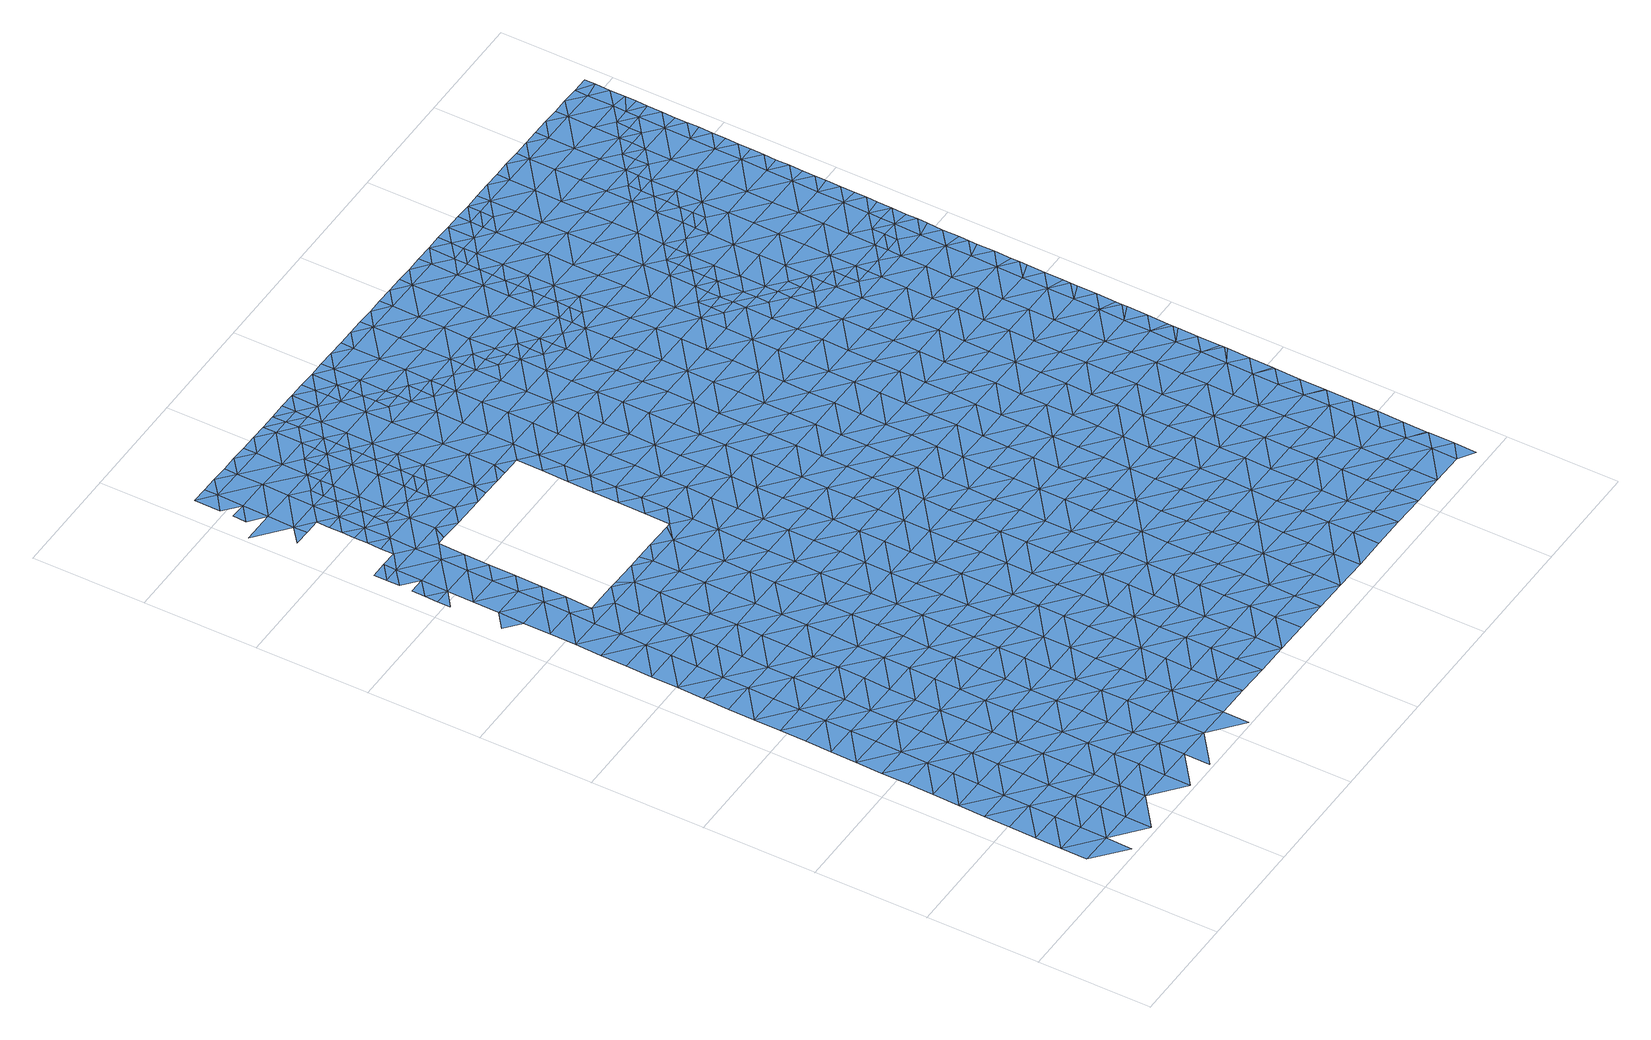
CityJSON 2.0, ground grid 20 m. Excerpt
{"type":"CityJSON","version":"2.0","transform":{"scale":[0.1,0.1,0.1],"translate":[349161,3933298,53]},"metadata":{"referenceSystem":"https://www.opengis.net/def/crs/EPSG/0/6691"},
"CityObjects":{
"waterbody1":{"type":"WaterBody","attributes":{"name":"7","class":"1140","function":"1","WaterBodyRiverFloodingRiskAttribute.description":"4","WaterBodyRiverFloodingRiskAttribute.rankOrg":"3","WaterBodyRiverFloodingRiskAttribute.adminType":"2","WaterBodyRiverFloodingRiskAttribute.scale":"L2"},"geometry":[{"type":"MultiSurface","lod":"1","boundaries":[[[0,1,2]],[[3,1,0]],[[1,4,2]],[[4,5,2]],[[6,2,5]],[[6,7,8]],[[5,7,6]],[[8,7,9]],[[10,9,11]],[[11,9,7]],[[1,12,13]],[[4,1,14]],[[10,15,16]],[[1,13,14]],[[5,4,17]],[[10,11,18]],[[16,19,20]],[[7,5,17]],[[15,19,16]],[[4,14,17]],[[7,21,11]],[[10,18,15]],[[12,22,13]],[[23,20,19]],[[13,24,14]],[[23,25,26]],[[7,17,21]],[[21,27,11]],[[14,24,17]],[[25,23,19]],[[18,11,28]],[[18,29,15]],[[30,21,17]],[[28,11,27]],[[13,22,24]],[[15,29,19]],[[26,25,31]],[[32,26,33]],[[33,26,31]],[[18,28,29]],[[19,34,25]],[[17,24,30]],[[35,36,37]],[[35,32,36]],[[36,32,33]],[[21,30,38]],[[27,21,39]],[[37,40,41]],[[19,29,34]],[[34,42,25]],[[25,43,31]],[[44,45,22]],[[39,21,38]],[[28,27,39]],[[22,46,44]],[[24,22,45]],[[24,47,30]],[[37,36,40]],[[40,48,41]],[[41,49,50]],[[45,47,24]],[[29,28,51]],[[33,31,43]],[[51,28,39]],[[29,52,34]],[[25,42,43]],[[30,53,38]],[[51,52,29]],[[36,33,54]],[[46,55,44]],[[56,42,34]],[[57,50,49]],[[54,33,43]],[[36,58,40]],[[41,48,49]],[[57,59,60]],[[39,38,53]],[[61,56,34]],[[30,47,53]],[[44,62,45]],[[34,52,61]],[[36,54,58]],[[58,63,40]],[[40,64,48]],[[55,62,44]],[[62,47,45]],[[57,49,59]],[[51,39,65]],[[43,42,56]],[[66,54,43]],[[65,39,53]],[[51,67,52]],[[48,64,49]],[[60,59,68]],[[69,60,70]],[[71,67,51]],[[47,72,53]],[[73,59,49]],[[66,43,56]],[[70,60,68]],[[51,65,71]],[[40,63,64]],[[52,74,61]],[[66,75,54]],[[76,77,78]],[[64,73,49]],[[76,69,77]],[[74,56,61]],[[72,47,62]],[[77,69,70]],[[58,54,79]],[[58,80,63]],[[78,81,82]],[[73,83,59]],[[59,84,68]],[[65,53,85]],[[85,53,72]],[[79,54,75]],[[55,86,87]],[[52,67,74]],[[88,66,56]],[[83,84,59]],[[63,80,64]],[[62,55,87]],[[78,77,81]],[[89,65,85]],[[71,90,67]],[[91,56,74]],[[92,75,66]],[[84,93,68]],[[71,65,90]],[[58,79,80]],[[94,95,96]],[[72,62,97]],[[70,68,93]],[[90,65,89]],[[97,62,87]],[[82,81,98]],[[99,82,100]],[[88,56,91]],[[67,101,74]],[[73,64,102]],[[72,103,85]],[[77,70,93]],[[104,83,73]],[[77,105,81]],[[64,80,102]],[[82,98,100]],[[106,103,72]],[[95,99,107]],[[72,97,106]],[[108,109,110]],[[66,88,92]],[[85,111,89]],[[79,112,80]],[[67,90,101]],[[113,108,110]],[[96,95,107]],[[79,75,112]],[[73,102,114]],[[99,100,107]],[[83,115,84]],[[77,93,105]],[[105,116,81]],[[110,117,113]],[[87,118,97]],[[81,119,98]],[[91,74,120]],[[112,75,92]],[[121,88,91]],[[122,113,117]],[[98,123,100]],[[80,124,102]],[[74,101,120]],[[73,114,104]],[[125,96,126]],[[111,85,103]],[[126,96,107]],[[90,89,111]],[[117,127,128]],[[121,92,88]],[[90,129,101]],[[87,130,118]],[[131,91,120]],[[123,132,100]],[[93,84,115]],[[133,128,127]],[[83,104,115]],[[80,112,124]],[[81,116,119]],[[102,134,114]],[[107,100,132]],[[123,98,119]],[[135,133,136]],[[121,91,131]],[[137,112,92]],[[125,126,138]],[[136,133,127]],[[110,125,139]],[[140,134,102]],[[97,118,141]],[[106,97,142]],[[105,93,143]],[[90,111,129]],[[140,102,124]],[[101,144,120]],[[114,134,104]],[[121,137,92]],[[143,93,115]],[[139,145,110]],[[103,106,142]],[[126,107,146]],[[125,138,139]],[[105,147,116]],[[107,132,146]],[[117,145,127]],[[97,141,142]],[[103,148,111]],[[117,110,145]],[[149,115,104]],[[127,150,136]],[[112,151,124]],[[101,129,152]],[[126,153,138]],[[120,154,131]],[[155,105,143]],[[134,149,104]],[[118,156,141]],[[116,157,119]],[[126,146,153]],[[123,119,158]],[[101,152,144]],[[145,159,127]],[[103,142,148]],[[151,112,137]],[[153,160,138]],[[147,157,116]],[[105,155,147]],[[124,161,140]],[[129,111,162]],[[139,138,160]],[[154,120,144]],[[141,163,142]],[[121,131,154]],[[162,111,148]],[[150,127,159]],[[164,145,139]],[[121,165,137]],[[143,115,166]],[[162,167,129]],[[168,124,151]],[[129,169,152]],[[160,164,139]],[[140,161,134]],[[115,149,166]],[[158,119,157]],[[170,171,172]],[[173,148,142]],[[174,175,176]],[[177,178,172]],[[141,156,163]],[[179,159,145]],[[174,150,159]],[[176,150,174]],[[124,168,161]],[[152,180,144]],[[121,154,165]],[[181,143,166]],[[155,182,147]],[[183,158,157]],[[161,184,134]],[[185,173,142]],[[179,145,164]],[[155,143,182]],[[171,186,172]],[[187,168,151]],[[129,167,169]],[[144,180,154]],[[149,134,184]],[[142,163,185]],[[182,143,181]],[[188,175,174]],[[189,157,147]],[[190,175,188]],[[137,165,191]],[[192,193,177]],[[194,193,192]],[[151,137,187]],[[195,190,188]],[[149,196,166]],[[179,197,159]],[[182,189,147]],[[156,198,163]],[[187,137,191]],[[188,199,195]],[[200,161,168]],[[152,169,180]],[[192,201,202]],[[159,203,174]],[[162,148,204]],[[183,157,205]],[[206,199,186]],[[202,201,207]],[[208,188,174]],[[172,209,177]],[[206,195,199]],[[210,149,184]],[[204,148,173]],[[167,162,204]],[[211,169,167]],[[189,212,157]],[[165,154,213]],[[172,186,214]],[[203,208,174]],[[215,184,161]],[[198,216,163]],[[213,154,180]],[[163,217,185]],[[196,149,210]],[[200,168,187]],[[218,199,188]],[[177,219,192]],[[157,212,205]],[[179,220,197]],[[221,207,201]],[[222,218,188]],[[186,199,214]],[[222,188,208]],[[181,166,223]],[[159,197,203]],[[191,165,224]],[[211,167,204]],[[172,214,209]],[[225,197,220]],[[226,180,169]],[[185,227,173]],[[223,166,196]],[[182,181,223]],[[211,228,169]],[[215,161,200]],[[218,229,199]],[[230,210,184]],[[165,213,224]],[[224,231,191]],[[201,232,221]],[[182,233,189]],[[229,234,199]],[[228,226,169]],[[205,212,235]],[[201,192,219]],[[163,216,217]],[[173,227,204]],[[187,191,231]],[[214,199,234]],[[177,209,219]],[[236,230,184]],[[237,208,203]],[[187,238,200]],[[219,239,201]],[[210,230,196]],[[184,215,236]],[[240,241,214]],[[214,241,209]],[[182,223,233]],[[189,242,212]],[[214,234,240]],[[201,239,232]],[[185,217,227]],[[243,197,225]],[[213,244,224]],[[245,237,203]],[[246,215,200]],[[213,180,244]],[[235,212,247]],[[196,248,223]],[[187,231,238]],[[216,198,249]],[[250,217,216]],[[203,197,243]],[[189,233,251]],[[244,180,226]],[[241,252,209]],[[253,204,227]],[[211,254,228]],[[209,252,219]],[[243,255,203]],[[224,256,231]],[[211,204,254]],[[257,200,238]],[[242,189,251]],[[258,236,215]],[[259,232,239]],[[248,196,230]],[[260,227,217]],[[203,255,245]],[[248,261,223]],[[247,212,242]],[[204,253,254]],[[246,200,257]],[[228,262,226]],[[216,249,250]],[[219,263,239]],[[264,252,241]],[[233,223,261]],[[236,258,230]],[[224,244,256]],[[243,225,265]],[[239,266,259]],[[233,267,251]],[[260,217,250]],[[258,215,246]],[[226,268,244]],[[269,248,230]],[[270,245,255]],[[271,247,242]],[[238,272,257]],[[273,267,233]],[[228,254,262]],[[219,252,263]],[[263,274,239]],[[231,256,275]],[[238,231,272]],[[251,267,242]],[[253,227,276]],[[233,261,273]],[[264,277,252]],[[239,274,266]],[[276,227,260]],[[272,231,275]],[[253,278,254]],[[268,226,262]],[[249,279,250]],[[244,280,256]],[[255,281,270]],[[257,282,246]],[[269,230,258]],[[283,261,248]],[[255,243,284]],[[285,286,252]],[[252,286,263]],[[287,288,242]],[[243,265,284]],[[271,242,288]],[[289,260,250]],[[290,284,265]],[[252,277,285]],[[278,253,276]],[[291,283,248]],[[278,292,254]],[[282,257,272]],[[254,293,262]],[[294,258,246]],[[244,268,280]],[[295,266,274]],[[280,296,256]],[[291,248,269]],[[256,297,275]],[[279,249,298]],[[287,242,267]],[[279,289,250]],[[255,299,281]],[[292,293,254]],[[286,300,263]],[[255,284,299]],[[273,261,283]],[[301,284,290]],[[302,295,274]],[[273,303,267]],[[246,282,304]],[[276,260,289]],[[305,280,268]],[[300,306,263]],[[272,275,297]],[[294,246,304]],[[307,288,308]],[[309,291,269]],[[256,296,297]],[[288,287,308]],[[272,310,282]],[[311,281,312]],[[268,262,305]],[[274,263,306]],[[281,299,312]],[[313,279,298]],[[314,311,312]],[[269,258,309]],[[300,286,315]],[[273,283,303]],[[307,316,317]],[[305,262,293]],[[267,318,287]],[[274,306,302]],[[316,307,308]],[[284,319,299]],[[276,289,320]],[[321,283,291]],[[278,276,322]],[[323,324,325]],[[323,314,324]],[[258,294,309]],[[272,297,310]],[[310,326,282]],[[327,267,303]],[[282,328,304]],[[329,330,317]],[[314,312,324]],[[331,308,287]],[[322,276,320]],[[332,300,315]],[[284,301,333]],[[296,280,334]],[[299,319,312]],[[313,335,279]],[[336,337,338]],[[339,303,283]],[[292,278,340]],[[318,267,327]],[[317,316,329]],[[280,305,334]],[[331,316,308]],[[338,325,336]],[[341,302,306]],[[334,342,296]],[[296,343,297]],[[301,344,333]],[[332,345,300]],[[289,279,335]],[[319,284,333]],[[325,324,336]],[[346,320,289]],[[291,309,321]],[[321,339,283]],[[340,278,322]],[[300,345,306]],[[340,347,292]],[[348,349,337]],[[336,348,337]],[[293,347,305]],[[350,330,351]],[[352,341,306]],[[353,333,344]],[[293,292,347]],[[282,326,328]],[[349,348,332]],[[331,287,318]],[[330,329,351]],[[354,329,316]],[[294,304,355]],[[324,312,356]],[[303,357,327]],[[352,306,345]],[[356,312,319]],[[348,358,332]],[[305,359,334]],[[309,294,355]],[[289,335,346]],[[360,321,309]],[[296,342,343]],[[332,358,345]],[[310,361,326]],[[362,350,363]],[[347,359,305]],[[304,328,355]],[[350,351,363]],[[364,341,352]],[[310,297,361]],[[365,303,339]],[[366,335,313]],[[367,318,327]],[[368,319,333]],[[354,316,331]],[[322,320,369]],[[370,340,322]],[[336,324,371]],[[369,320,346]],[[354,372,329]],[[362,373,353]],[[361,297,343]],[[371,324,356]],[[368,333,353]],[[334,374,342]],[[373,362,363]],[[357,303,365]],[[326,375,328]],[[336,376,348]],[[357,367,327]],[[377,345,358]],[[360,309,355]],[[351,329,372]],[[319,378,356]],[[340,379,347]],[[351,380,363]],[[348,376,358]],[[374,334,359]],[[368,378,319]],[[342,381,343]],[[382,383,321]],[[322,369,370]],[[368,353,373]],[[336,371,384]],[[331,318,367]],[[385,377,358]],[[374,381,342]],[[382,321,360]],[[339,383,365]],[[326,361,375]],[[346,335,386]],[[339,321,383]],[[376,336,384]],[[363,380,373]],[[386,335,366]],[[387,361,343]],[[379,340,370]],[[351,372,388]],[[389,359,347]],[[386,390,346]],[[346,391,369]],[[356,392,371]],[[354,331,393]],[[380,351,388]],[[365,394,357]],[[328,375,395]],[[355,328,396]],[[393,331,367]],[[390,391,346]],[[397,372,354]],[[398,389,347]],[[358,399,385]],[[393,400,354]],[[401,356,378]],[[369,391,370]],[[398,347,379]],[[396,328,395]],[[399,358,376]],[[359,389,374]],[[373,402,368]],[[396,403,355]],[[387,343,381]],[[361,404,375]],[[360,403,382]],[[400,397,354]],[[394,365,383]],[[405,402,373]],[[360,355,403]],[[392,356,401]],[[384,371,392]],[[394,406,357]],[[405,373,380]],[[407,378,368]],[[370,408,379]],[[376,384,409]],[[374,410,381]],[[411,383,382]],[[404,361,387]],[[375,412,395]],[[413,385,399]],[[409,414,376]],[[415,399,376]],[[388,372,397]],[[404,412,375]],[[416,390,386]],[[403,411,382]],[[414,415,376]],[[388,417,380]],[[367,357,418]],[[397,417,388]],[[386,366,416]],[[409,384,419]],[[378,420,401]],[[370,391,408]],[[408,421,379]],[[384,392,419]],[[395,422,396]],[[423,413,399]],[[374,389,410]],[[410,424,381]],[[381,425,387]],[[415,426,399]],[[383,427,394]],[[412,422,395]],[[416,366,428]],[[357,406,418]],[[407,368,402]],[[411,427,383]],[[426,423,399]],[[398,379,421]],[[429,389,398]],[[393,367,430]],[[431,392,401]],[[380,432,405]],[[433,409,419]],[[400,393,430]],[[367,418,430]],[[392,434,419]],[[396,435,403]],[[391,390,436]],[[420,378,407]],[[436,390,416]],[[425,381,424]],[[437,412,404]],[[429,398,421]],[[380,417,438]],[[435,411,403]],[[436,439,391]],[[391,440,408]],[[441,418,406]],[[389,442,410]],[[419,443,433]],[[397,400,444]],[[404,387,437]],[[432,380,438]],[[432,445,405]],[[396,422,446]],[[445,407,402]],[[444,400,430]],[[447,443,419]],[[431,401,420]],[[392,431,434]],[[394,427,448]],[[406,394,441]],[[442,424,410]],[[419,434,447]],[[437,387,425]],[[397,449,417]],[[450,422,412]],[[402,405,445]],[[435,396,446]],[[451,427,411]],[[389,429,452]],[[453,430,418]],[[394,448,441]],[[454,397,444]],[[421,408,440]],[[455,425,424]],[[407,456,420]],[[391,439,440]],[[421,457,429]],[[417,458,438]],[[416,428,459]],[[389,452,442]],[[416,460,436]],[[461,434,431]],[[440,457,421]],[[462,444,430]],[[442,455,424]],[[412,437,450]],[[450,463,422]],[[459,428,464]],[[453,418,441]],[[422,465,446]],[[460,439,436]],[[411,435,451]],[[397,454,449]],[[466,452,429]],[[456,407,445]],[[463,465,422]],[[425,467,437]],[[448,427,468]],[[469,461,431]],[[455,467,425]],[[462,430,453]],[[431,420,470]],[[427,451,468]],[[417,449,458]],[[432,471,445]],[[416,459,460]],[[462,472,444]],[[439,473,440]],[[444,474,454]],[[432,438,471]],[[420,456,470]],[[475,450,437]],[[429,457,466]],[[435,476,451]],[[435,446,476]],[[431,477,469]],[[448,468,478]],[[441,448,479]],[[438,458,471]],[[442,452,480]],[[477,431,470]],[[481,475,437]],[[471,482,445]],[[483,455,442]],[[445,484,456]],[[439,460,473]],[[481,437,467]],[[440,485,457]],[[453,441,479]],[[452,466,480]],[[446,465,476]],[[474,444,472]],[[449,454,474]],[[448,478,479]],[[459,464,486]],[[487,460,459]],[[449,488,458]],[[479,489,453]],[[483,467,455]],[[490,470,456]],[[457,485,466]],[[463,450,475]],[[491,442,480]],[[468,451,492]],[[440,473,493]],[[494,478,468]],[[495,469,477]],[[463,496,465]],[[462,453,489]],[[462,497,472]],[[451,476,492]],[[492,494,468]],[[458,498,471]],[[487,459,486]],[[489,497,462]],[[445,482,484]],[[460,499,473]],[[500,481,467]],[[477,470,501]],[[440,493,485]],[[449,474,488]],[[442,491,483]],[[502,476,465]],[[503,479,478]],[[463,475,496]],[[496,504,465]],[[505,506,477]],[[480,466,507]],[[477,501,505]],[[495,477,506]],[[497,508,472]],[[456,484,490]],[[473,509,493]],[[472,510,474]],[[458,488,498]],[[498,511,471]],[[501,470,490]],[[460,487,499]],[[466,485,507]],[[476,502,492]],[[508,510,472]],[[467,483,500]],[[512,478,494]],[[482,471,511]],[[513,485,493]],[[491,480,514]],[[474,515,488]],[[516,496,475]],[[491,517,483]],[[473,499,509]],[[518,501,490]],[[503,478,512]],[[489,479,503]],[[480,507,514]],[[514,517,491]],[[465,504,502]],[[492,519,494]],[[481,500,520]],[[475,481,516]],[[487,486,521]],[[489,522,497]],[[484,482,523]],[[502,519,492]],[[488,515,498]],[[490,484,524]],[[525,504,496]],[[482,511,523]],[[493,509,513]],[[481,520,516]],[[485,526,507]],[[524,527,490]],[[517,528,483]],[[483,529,500]],[[515,474,510]],[[522,489,503]],[[527,530,490]],[[499,487,531]],[[494,532,512]],[[498,533,511]],[[518,490,530]],[[522,534,497]],[[535,484,523]],[[497,536,508]],[[515,533,498]],[[524,484,535]],[[507,526,514]],[[487,521,531]],[[531,537,499]],[[485,513,538]],[[525,496,516]],[[539,502,504]],[[534,536,497]],[[540,503,512]],[[508,536,510]],[[494,519,541]],[[511,542,523]],[[520,500,529]],[[485,538,526]],[[533,542,511]],[[543,517,514]],[[544,539,504]],[[545,524,535]],[[509,499,546]],[[483,528,529]],[[532,494,541]],[[520,547,516]],[[544,504,525]],[[529,547,520]],[[548,538,513]],[[521,549,531]],[[543,528,517]],[[499,537,546]],[[550,514,526]],[[542,551,523]],[[519,502,539]],[[513,509,548]],[[540,512,532]],[[522,503,540]],[[519,552,541]],[[515,510,553]],[[539,552,519]],[[545,535,554]],[[540,555,522]],[[531,556,537]],[[509,546,548]],[[510,536,553]],[[553,557,515]],[[515,558,533]],[[559,554,535]],[[560,561,516]],[[514,550,543]],[[535,523,559]],[[548,562,538]],[[560,516,547]],[[538,563,526]],[[534,522,555]],[[543,564,528]],[[528,565,529]],[[566,532,541]],[[525,516,561]],[[562,563,538]],[[523,551,559]],[[534,567,536]],[[564,565,528]],[[544,525,561]],[[531,549,556]],[[568,567,534]],[[561,569,544]],[[568,534,555]],[[544,570,539]],[[546,537,571]],[[541,552,572]],[[515,557,558]],[[550,526,563]],[[542,573,551]],[[546,574,548]],[[536,575,553]],[[542,533,573]],[[576,543,550]],[[537,556,571]],[[570,552,539]],[[577,554,559]],[[571,574,546]],[[566,541,572]],[[547,578,560]],[[540,532,566]],[[579,555,540]],[[567,575,536]],[[547,529,578]],[[553,575,557]],[[533,558,573]],[[578,529,565]],[[548,580,562]],[[581,550,563]],[[543,576,564]],[[582,577,559]],[[544,569,570]],[[552,583,572]],[[579,540,566]],[[584,571,556]],[[559,551,585]],[[586,558,557]],[[562,587,563]],[[588,569,561]],[[556,549,584]],[[550,581,576]],[[551,573,585]],[[564,589,565]],[[548,574,580]],[[576,589,564]],[[590,566,572]],[[591,586,557]],[[560,578,592]],[[561,560,588]],[[559,593,582]],[[552,570,583]],[[591,557,575]],[[594,581,563]],[[558,586,573]],[[549,595,584]],[[555,579,596]],[[568,555,597]],[[559,585,593]],[[598,578,565]],[[599,590,572]],[[562,580,587]],[[560,592,588]],[[567,568,597]],[[600,575,567]],[[588,601,569]],[[555,596,597]],[[574,571,602]],[[572,583,599]],[[603,576,581]],[[573,604,585]],[[597,600,567]],[[594,563,587]],[[586,604,573]],[[605,606,607]],[[571,584,602]],[[602,608,574]],[[609,584,595]],[[574,610,580]],[[579,566,590]],[[611,596,579]],[[607,582,605]],[[594,603,581]],[[612,609,595]],[[570,613,583]],[[565,589,614]],[[582,593,605]],[[570,569,613]],[[585,615,593]],[[600,616,575]],[[598,565,614]],[[605,617,606]],[[592,578,598]],[[613,569,601]],[[618,589,576]],[[619,602,584]],[[620,617,621]],[[622,588,592]],[[620,606,617]],[[583,623,599]],[[611,579,590]],[[586,591,624]],[[611,625,596]],[[596,626,597]],[[627,618,576]],[[618,614,589]],[[574,608,610]],[[584,609,619]],[[591,575,628]],[[587,629,594]],[[627,576,603]],[[585,604,615]],[[615,630,593]],[[631,604,586]],[[587,580,629]],[[632,592,598]],[[633,608,602]],[[634,635,636]],[[635,621,617]],[[626,600,597]],[[634,621,635]],[[637,633,602]],[[638,631,586]],[[628,575,616]],[[639,590,599]],[[637,602,619]],[[586,624,638]],[[605,593,630]],[[583,613,623]],[[629,580,610]],[[640,603,594]],[[624,591,628]],[[605,641,617]],[[635,642,636]],[[601,588,622]],[[642,643,644]],[[645,639,599]],[[639,611,590]],[[592,632,622]],[[646,610,608]],[[626,596,625]],[[601,647,613]],[[648,616,600]],[[644,636,642]],[[614,649,598]],[[599,623,645]],[[646,608,633]],[[650,615,604]],[[626,648,600]],[[651,624,628]],[[652,604,631]],[[642,653,643]],[[654,628,616]],[[655,614,618]],[[605,630,641]],[[617,656,635]],[[594,629,640]],[[657,625,611]],[[658,629,610]],[[646,658,610]],[[659,643,653]],[[601,622,647]],[[647,660,613]],[[639,657,611]],[[661,654,616]],[[662,651,628]],[[663,630,615]],[[648,661,616]],[[664,659,665]],[[632,598,649]],[[635,656,642]],[[666,618,627]],[[614,655,649]],[[617,641,667]],[[665,659,653]],[[632,668,622]],[[603,640,669]],[[627,603,670]],[[671,640,629]],[[652,631,672]],[[650,604,652]],[[625,673,626]],[[628,654,662]],[[650,663,615]],[[623,613,674]],[[675,653,642]],[[657,673,625]],[[670,603,669]],[[671,629,658]],[[630,663,641]],[[617,667,656]],[[651,662,676]],[[645,623,674]],[[677,665,653]],[[678,648,626]],[[613,660,674]],[[679,639,645]],[[632,649,668]],[[668,680,622]],[[672,681,652]],[[682,640,671]],[[666,627,670]],[[655,618,666]],[[683,640,682]],[[684,654,661]],[[675,642,656]],[[669,640,683]],[[647,622,680]],[[685,650,652]],[[655,686,649]],[[687,679,645]],[[679,657,639]],[[648,688,661]],[[647,689,660]],[[690,685,652]],[[691,670,669]],[[680,689,647]],[[652,681,690]],[[667,641,692]],[[645,674,687]],[[693,684,661]],[[653,694,677]],[[626,673,678]],[[678,695,648]],[[696,656,667]],[[688,693,661]],[[641,663,692]],[[669,683,691]],[[685,697,650]],[[698,663,650]],[[649,699,668]],[[653,675,694]],[[648,695,688]],[[655,666,686]],[[686,699,649]],[[697,698,650]],[[689,700,660]],[[701,702,670]],[[660,703,674]],[[701,670,691]],[[670,702,666]],[[679,704,657]],[[657,705,673]],[[656,696,675]],[[684,693,706]],[[700,703,660]],[[667,692,707]],[[668,708,680]],[[709,677,694]],[[674,703,687]],[[699,708,668]],[[673,705,678]],[[702,710,666]],[[696,667,707]],[[711,694,675]],[[712,688,695]],[[713,695,678]],[[714,663,698]],[[686,666,715]],[[663,716,692]],[[705,657,704]],[[715,666,710]],[[694,717,709]],[[718,719,686]],[[687,720,679]],[[721,713,678]],[[718,686,715]],[[686,719,699]],[[692,716,707]],[[722,714,698]],[[713,723,695]],[[695,724,712]],[[725,726,680]],[[723,724,695]],[[675,696,711]],[[689,726,700]],[[680,708,725]],[[689,680,726]],[[727,708,699]],[[687,703,728]],[[694,729,717]],[[678,705,721]],[[663,714,716]],[[730,727,699]],[[707,731,696]],[[730,699,719]],[[720,687,728]],[[704,679,720]],[[694,711,729]],[[732,705,704]],[[722,733,714]],[[734,713,721]],[[708,735,725]],[[736,708,727]],[[717,737,738]],[[696,739,711]],[[740,741,700]],[[707,716,731]],[[731,739,696]],[[732,721,705]],[[740,700,726]],[[703,741,728]],[[708,736,735]],[[742,704,720]],[[703,700,741]],[[717,729,737]],[[743,738,737]],[[744,734,721]],[[745,725,735]],[[746,714,733]],[[714,747,716]],[[739,748,711]],[[732,704,742]],[[726,725,749]],[[711,750,729]],[[751,743,737]],[[749,725,745]],[[728,752,720]],[[753,744,721]],[[726,754,740]],[[755,746,733]],[[756,726,749]],[[716,757,731]],[[754,726,756]],[[753,721,732]],[[747,757,716]],[[728,741,758]],[[759,741,740]],[[737,729,750]],[[714,746,747]],[[751,737,760]],[[711,748,750]],[[761,759,740]],[[761,740,754]],[[752,728,758]],[[742,720,752]],[[762,732,742]],[[739,731,757]],[[759,763,741]],[[755,764,746]],[[765,744,753]],[[763,766,741]],[[739,767,748]],[[741,766,758]],[[768,737,750]],[[757,767,739]],[[760,737,768]],[[769,747,746]],[[762,753,732]],[[770,742,752]],[[764,769,746]],[[755,771,764]],[[772,752,758]],[[753,773,765]],[[774,758,766]],[[767,775,748]],[[769,776,747]],[[748,777,750]],[[778,760,768]],[[742,770,762]],[[776,779,747]],[[747,779,757]],[[758,774,772]],[[775,777,748]],[[772,780,752]],[[770,752,781]],[[782,783,757]],[[752,780,781]],[[773,753,784]],[[757,779,782]],[[753,762,784]],[[785,762,770]],[[767,757,783]],[[778,768,786]],[[787,770,781]],[[768,750,788]],[[789,790,791]],[[770,787,785]],[[792,784,762]],[[789,773,784]],[[791,773,789]],[[767,793,775]],[[750,777,788]],[[786,768,788]],[[794,762,785]],[[762,794,792]],[[767,783,793]],[[795,790,789]],[[784,796,789]],[[797,796,784]],[[798,786,788]],[[797,784,792]],[[783,799,793]],[[777,775,800]],[[801,788,777]],[[802,795,789]],[[796,803,789]],[[775,793,800]],[[802,789,803]],[[799,804,793]],[[798,788,805]],[[777,800,801]],[[806,807,793]],[[806,793,804]],[[800,793,807]],[[805,788,808]],[[788,801,808]],[[809,801,800]],[[810,805,808]],[[800,807,809]],[[809,811,801]],[[801,812,808]],[[813,810,808]],[[807,814,809]],[[811,812,801]],[[812,813,808]],[[814,815,809]],[[816,817,809]],[[809,815,816]],[[811,809,817]],[[818,813,812]],[[812,811,819]],[[811,817,819]],[[818,812,820]],[[819,821,812]],[[817,822,819]],[[820,812,821]],[[822,823,819]],[[824,820,821]],[[825,821,819]],[[823,822,826]],[[823,825,819]],[[821,827,824]],[[827,821,825]],[[828,824,827]]]}]},
"waterbody2":{"type":"WaterBody","attributes":{"name":"7","class":"1140","function":"1","WaterBodyRiverFloodingRiskAttribute.description":"4","WaterBodyRiverFloodingRiskAttribute.rankOrg":"2","WaterBodyRiverFloodingRiskAttribute.adminType":"2","WaterBodyRiverFloodingRiskAttribute.scale":"L2"},"geometry":[{"type":"MultiSurface","lod":"1","boundaries":[[[323,325,829]],[[311,314,830]],[[830,831,245]],[[832,325,338]],[[829,325,832]],[[337,349,833]],[[337,833,832]],[[832,833,277]],[[285,277,833]],[[240,264,241]],[[264,240,834]],[[829,314,323]],[[829,830,314]],[[829,831,830]],[[222,237,831]],[[237,245,831]],[[245,270,830]],[[270,311,830]],[[270,281,311]],[[835,831,829]],[[831,835,218]],[[229,218,835]],[[240,234,834]],[[834,835,832]],[[832,835,829]],[[831,218,222]],[[234,229,835]],[[237,222,208]],[[234,835,834]],[[349,332,833]],[[338,337,832]],[[832,277,834]],[[332,315,833]],[[315,286,833]],[[286,285,833]],[[264,834,277]]]}]},
"waterbody3":{"type":"WaterBody","attributes":{"name":"7","class":"1140","function":"1","WaterBodyRiverFloodingRiskAttribute.description":"4","WaterBodyRiverFloodingRiskAttribute.rankOrg":"2","WaterBodyRiverFloodingRiskAttribute.adminType":"2","WaterBodyRiverFloodingRiskAttribute.scale":"L2"},"geometry":[{"type":"MultiSurface","lod":"1","boundaries":[[[836,837,664]],[[837,838,839]],[[636,644,839]],[[717,738,709]],[[677,709,840]],[[709,738,840]],[[738,743,840]],[[743,841,840]],[[842,843,844]],[[842,844,845]],[[846,847,848]],[[443,847,846]],[[849,847,443]],[[847,850,851]],[[852,851,850]],[[853,851,852]],[[854,853,852]],[[854,852,855]],[[850,855,852]],[[855,850,856]],[[856,850,847]],[[856,847,849]],[[856,849,469]],[[461,469,849]],[[518,530,857]],[[857,530,858]],[[857,858,859]],[[859,858,860]],[[861,848,851]],[[861,851,862]],[[861,862,863]],[[864,863,862]],[[865,866,853]],[[867,865,853]],[[868,869,870]],[[870,871,868]],[[871,870,854]],[[871,854,838]],[[872,860,839]],[[873,839,860]],[[873,636,839]],[[634,636,873]],[[606,620,874]],[[606,874,875]],[[607,606,875]],[[577,607,875]],[[577,582,607]],[[859,860,855]],[[855,860,872]],[[447,434,849]],[[433,443,846]],[[447,849,443]],[[469,495,856]],[[495,506,856]],[[364,352,876]],[[845,844,677]],[[665,677,844]],[[659,664,837]],[[643,659,837]],[[643,837,839]],[[644,643,839]],[[364,876,877]],[[878,879,385]],[[506,505,857]],[[856,506,859]],[[434,461,849]],[[505,501,518]],[[505,518,857]],[[530,880,858]],[[506,857,859]],[[860,858,874]],[[859,855,856]],[[855,872,854]],[[838,872,839]],[[577,875,554]],[[846,415,414]],[[414,433,846]],[[414,409,433]],[[527,524,880]],[[545,880,524]],[[545,554,880]],[[880,554,875]],[[858,880,875]],[[530,527,880]],[[423,848,861]],[[848,423,426]],[[377,385,876]],[[879,876,385]],[[879,877,876]],[[881,879,878]],[[882,881,878]],[[878,423,882]],[[413,423,878]],[[385,413,878]],[[883,882,861]],[[863,883,861]],[[345,377,352]],[[860,874,873]],[[874,621,873]],[[846,848,415]],[[841,845,840]],[[634,873,621]],[[620,621,874]],[[858,875,874]],[[352,377,876]],[[426,415,848]],[[423,861,882]],[[847,851,848]],[[853,862,851]],[[866,864,862]],[[866,862,853]],[[870,867,853]],[[869,867,870]],[[870,853,854]],[[838,854,872]],[[884,885,836]],[[886,868,871]],[[843,884,836]],[[836,664,843]],[[844,843,664]],[[845,677,840]],[[665,844,664]],[[838,837,871]],[[836,871,837]],[[871,836,885]],[[871,885,886]]]}]},
"waterbody4":{"type":"WaterBody","attributes":{"name":"7","class":"1140","function":"1","WaterBodyRiverFloodingRiskAttribute.description":"4","WaterBodyRiverFloodingRiskAttribute.rankOrg":"2","WaterBodyRiverFloodingRiskAttribute.adminType":"2","WaterBodyRiverFloodingRiskAttribute.scale":"L2"},"geometry":[{"type":"MultiSurface","lod":"1","boundaries":[[[822,817,887]],[[888,889,890]],[[891,888,890]],[[892,893,894]],[[895,896,894]],[[897,896,895]],[[895,898,899]],[[899,900,901]],[[902,901,903]],[[904,905,906]],[[907,902,903]],[[907,908,909]],[[910,906,911]],[[912,911,913]],[[795,913,790]],[[791,790,914]],[[909,915,916]],[[914,917,744]],[[724,915,918]],[[723,713,917]],[[815,889,887]],[[814,807,919]],[[806,919,807]],[[806,804,919]],[[672,920,681]],[[920,676,681]],[[651,676,920]],[[638,651,920]],[[631,638,920]],[[921,895,899]],[[921,897,895]],[[921,922,897]],[[734,917,713]],[[734,744,917]],[[802,923,913]],[[912,913,923]],[[924,911,912]],[[693,688,918]],[[712,918,688]],[[706,693,918]],[[684,706,925]],[[925,706,926]],[[925,926,927]],[[907,927,926]],[[907,903,927]],[[927,903,928]],[[929,928,903]],[[928,929,681]],[[690,681,929]],[[697,685,930]],[[929,930,685]],[[930,698,697]],[[722,698,930]],[[900,769,764]],[[900,931,769]],[[900,932,931]],[[898,932,900]],[[932,898,895]],[[895,893,932]],[[919,889,815]],[[933,889,919]],[[901,905,899]],[[905,904,899]],[[921,899,904]],[[889,933,890]],[[934,893,892]],[[891,890,934]],[[934,890,893]],[[893,890,933]],[[932,893,933]],[[894,893,895]],[[888,935,889]],[[913,795,802]],[[791,765,773]],[[936,910,937]],[[765,791,914]],[[765,914,744]],[[804,799,938]],[[804,938,933]],[[723,917,724]],[[917,915,724]],[[672,631,920]],[[914,915,917]],[[914,916,915]],[[790,916,914]],[[913,916,790]],[[816,887,817]],[[919,815,814]],[[919,804,933]],[[932,933,938]],[[900,899,898]],[[932,938,931]],[[776,769,931]],[[764,771,900]],[[901,900,771]],[[901,771,939]],[[755,939,771]],[[939,903,901]],[[712,724,918]],[[939,733,930]],[[755,733,939]],[[733,722,930]],[[929,685,690]],[[928,681,676]],[[676,925,928]],[[676,662,925]],[[903,930,929]],[[907,926,908]],[[908,926,915]],[[918,915,926]],[[908,915,909]],[[925,927,928]],[[662,684,925]],[[706,918,926]],[[684,662,654]],[[624,651,638]],[[939,930,903]],[[904,906,910]],[[911,916,913]],[[909,916,911]],[[906,909,911]],[[909,906,907]],[[906,902,907]],[[905,902,906]],[[902,905,901]],[[910,911,937]],[[937,911,924]],[[779,931,938]],[[776,931,779]],[[782,779,938]],[[799,782,938]],[[782,799,783]],[[816,815,887]],[[887,889,940]],[[940,889,935]],[[921,904,941]],[[942,904,910]],[[943,826,822]],[[941,922,921]],[[944,904,942]],[[944,941,904]],[[887,943,822]],[[943,887,940]],[[910,936,942]]]}]}
},
"vertices":[
[41,58,0],[98,57,0],[42,104,0],[97,11,0],[99,103,0],[99,149,0],[43,150,0],[100,196,0],[44,197,0],[44,243,0],[45,289,1],[101,242,0],[154,10,0],[155,56,0],[155,102,0],[103,334,1],[46,335,1],[156,148,0],[102,288,1],[103,380,1],[47,381,1],[157,195,0],[211,55,0],[47,428,1],[212,101,0],[104,427,1],[48,474,1],[158,241,0],[158,287,0],[159,333,0],[213,147,0],[105,473,1],[49,520,1],[106,519,1],[160,379,0],[50,566,1],[106,565,1],[51,612,1],[214,194,0],[214,240,0],[107,612,1],[51,659,1],[161,426,0],[162,472,0],[268,54,0],[269,100,0],[267,8,0],[269,146,0],[108,658,1],[109,704,1],[52,705,1],[215,286,0],[216,332,0],[270,193,0],[162,518,0],[325,53,0],[217,425,0],[53,751,1],[163,564,1],[110,750,1],[54,797,2],[217,379,0],[325,99,0],[164,611,1],[165,657,1],[271,239,0],[218,471,0],[273,331,0],[110,796,2],[54,844,2],[111,843,2],[272,285,0],[326,146,0],[165,703,1],[273,378,0],[219,517,0],[55,890,2],[112,889,2],[56,936,2],[220,563,1],[221,610,1],[113,935,2],[57,982,2],[166,749,1],[167,795,1],[327,192,0],[324,7,0],[381,52,0],[275,470,0],[328,238,0],[328,284,0],[274,424,0],[276,516,0],[168,842,1],[30,1098,2],[58,1075,2],[59,1121,2],[382,98,0],[113,981,2],[58,1028,2],[114,1027,2],[329,330,0],[221,656,1],[384,191,0],[223,748,1],[169,888,1],[383,145,0],[115,1074,2],[32,1214,2],[32,1191,2],[61,1213,2],[384,237,0],[276,562,1],[33,1237,2],[222,702,1],[224,794,1],[169,934,1],[61,1260,2],[438,51,0],[170,980,1],[330,377,0],[332,469,0],[33,1260,2],[142,1004,1],[277,609,1],[60,1167,2],[116,1120,2],[62,1306,2],[34,1283,2],[385,283,0],[437,5,0],[331,423,0],[143,1050,2],[34,1306,2],[279,701,1],[34,1329,2],[63,1329,2],[332,515,0],[117,1166,2],[117,1212,2],[278,655,1],[439,97,0],[439,144,0],[224,841,1],[387,376,0],[118,1259,2],[144,1096,2],[226,933,1],[440,190,0],[280,747,1],[91,1328,2],[333,561,1],[386,329,0],[145,1143,2],[387,422,0],[225,887,1],[495,50,0],[227,979,1],[199,1003,1],[119,1305,2],[145,1189,2],[335,654,1],[441,236,0],[495,96,0],[146,1235,2],[388,468,0],[280,794,1],[442,282,0],[334,608,1],[443,328,0],[37,1468,2],[65,1467,2],[65,1491,2],[497,189,0],[120,1351,2],[92,1375,2],[91,1351,2],[66,1537,2],[9,1538,2],[147,1281,2],[443,375,0],[281,840,1],[282,886,1],[212,1003,1],[335,700,1],[496,143,0],[93,1467,2],[390,561,1],[120,1397,2],[283,932,1],[92,1398,2],[389,514,0],[67,1583,2],[38,1560,2],[39,1584,2],[93,1421,2],[337,793,1],[176,1304,1],[551,49,0],[121,1443,2],[391,607,1],[68,1629,2],[39,1607,2],[176,1350,1],[498,235,0],[256,1002,1],[93,1444,2],[40,1653,2],[148,1374,2],[123,1536,2],[336,746,1],[498,281,0],[283,978,1],[444,421,0],[122,1490,2],[391,653,1],[552,95,0],[553,142,0],[149,1420,2],[124,1582,2],[163,1281,2],[68,1652,2],[149,1397,2],[338,839,1],[445,467,0],[204,1280,1],[500,374,0],[554,188,0],[499,328,0],[150,1443,2],[393,745,0],[446,513,0],[96,1652,2],[339,885,1],[150,1466,2],[280,1002,1],[392,699,0],[177,1373,1],[446,560,0],[124,1628,2],[150,1489,2],[151,1512,2],[340,977,1],[232,1303,1],[501,420,0],[205,1373,1],[448,652,0],[312,1001,1],[394,792,1],[608,48,0],[609,95,0],[339,931,1],[179,1535,1],[554,234,0],[555,280,0],[233,1349,1],[502,466,0],[447,606,0],[449,698,0],[125,1651,2],[609,141,0],[394,838,1],[556,327,0],[180,1581,1],[179,1512,1],[260,1279,1],[153,1651,2],[396,930,1],[557,373,0],[450,744,0],[233,1372,1],[360,1000,1],[503,559,0],[395,884,1],[181,1627,1],[502,512,0],[610,187,0],[207,1511,1],[611,233,0],[665,94,0],[557,419,0],[262,1372,1],[504,605,0],[451,837,1],[289,1302,1],[208,1534,1],[208,1558,1],[397,976,1],[369,1000,1],[666,140,0],[285,1279,1],[450,791,1],[612,279,0],[613,326,0],[505,697,0],[181,1650,1],[558,465,0],[559,511,0],[665,47,0],[290,1348,1],[237,1580,1],[317,1278,1],[210,1650,1],[452,883,1],[505,651,0],[613,372,0],[238,1626,1],[370,1046,1],[398,1023,1],[506,743,0],[560,558,0],[262,1395,1],[290,1394,1],[721,46,0],[263,1418,1],[237,1557,1],[398,1069,1],[370,1093,1],[453,976,1],[346,1347,1],[667,186,0],[507,790,1],[668,232,0],[263,1441,1],[291,1441,1],[263,1464,1],[561,604,0],[453,929,1],[561,650,0],[399,1115,1],[371,1139,1],[454,1022,1],[265,1557,1],[346,1301,1],[614,418,0],[722,93,0],[292,1487,1],[264,1510,1],[264,1487,1],[508,836,1],[668,278,0],[238,1649,1],[615,464,0],[616,510,0],[339,1278,1],[266,1603,1],[723,139,0],[669,325,0],[293,1533,1],[264,1533,1],[372,1185,1],[400,1161,1],[266,1626,1],[374,1277,1],[455,1068,1],[562,696,0],[347,1393,1],[509,928,1],[294,1579,1],[670,371,0],[563,743,0],[616,557,0],[373,1231,1],[401,1208,1],[266,1649,1],[509,882,1],[778,45,0],[510,975,1],[402,1300,1],[724,185,0],[724,231,0],[348,1440,1],[456,1114,1],[401,1254,1],[671,417,0],[617,603,0],[349,1532,1],[294,1602,1],[403,1346,1],[725,277,0],[457,1207,1],[672,463,0],[564,789,1],[564,835,1],[349,1486,1],[322,1602,1],[779,92,0],[672,510,0],[457,1160,1],[727,370,0],[779,138,0],[780,184,0],[405,1439,1],[511,1021,1],[565,881,1],[618,649,0],[619,695,0],[512,1113,1],[726,324,0],[350,1578,1],[512,1067,1],[404,1392,1],[459,1299,1],[620,742,0],[673,556,0],[458,1253,1],[566,927,1],[460,1345,1],[781,230,0],[377,1508,1],[727,416,0],[620,788,1],[674,602,0],[351,1601,1],[378,1532,1],[378,1555,1],[835,91,0],[513,1159,1],[567,974,1],[405,1485,1],[460,1391,1],[782,277,0],[675,648,0],[379,1601,1],[728,462,0],[729,509,0],[379,1578,1],[621,834,1],[835,44,0],[783,323,0],[568,1020,1],[461,1438,1],[515,1252,1],[406,1508,1],[433,1461,1],[676,741,0],[836,137,0],[730,555,0],[514,1206,1],[837,183,0],[838,229,0],[623,926,1],[784,415,0],[434,1507,1],[568,1066,1],[516,1298,1],[675,694,0],[434,1484,1],[622,880,1],[570,1158,1],[731,601,0],[677,787,1],[783,369,0],[623,973,1],[569,1112,1],[785,461,0],[516,1344,1],[838,276,0],[571,1205,1],[892,90,0],[893,136,0],[462,1461,1],[624,1019,1],[731,647,0],[891,44,0],[732,693,0],[839,322,0],[786,508,0],[678,833,1],[490,1460,1],[517,1391,1],[571,1251,1],[625,1065,1],[894,182,0],[626,1111,1],[787,600,0],[733,740,0],[518,1437,1],[679,879,1],[679,925,1],[840,368,0],[786,554,0],[572,1297,1],[842,460,0],[573,1343,1],[895,275,0],[948,43,0],[949,89,0],[627,1158,1],[680,972,1],[574,1390,1],[841,414,0],[734,786,1],[894,228,0],[734,832,1],[518,1460,1],[788,646,0],[681,1018,1],[627,1204,1],[949,135,0],[842,507,0],[546,1413,1],[790,739,0],[736,925,1],[789,692,0],[546,1436,1],[547,1459,1],[896,321,0],[682,1064,1],[950,181,0],[682,1110,1],[628,1250,1],[735,878,1],[951,227,0],[897,367,0],[683,1157,1],[844,599,0],[897,413,0],[574,1413,1],[790,785,1],[843,553,0],[1005,42,0],[737,971,1],[629,1296,1],[602,1366,1],[845,645,0],[953,320,0],[602,1389,1],[898,459,0],[899,506,0],[603,1412,1],[1005,88,0],[792,877,1],[684,1203,1],[738,1017,1],[630,1342,1],[738,1063,1],[1006,134,0],[952,274,0],[846,738,0],[793,924,1],[791,831,1],[685,1249,1],[954,412,0],[845,692,0],[630,1366,1],[1007,180,0],[900,552,0],[1008,226,0],[1061,41,0],[953,366,0],[686,1295,1],[847,784,1],[739,1109,1],[658,1365,1],[793,970,1],[1062,87,0],[740,1156,1],[741,1202,1],[686,1341,1],[901,598,0],[901,644,0],[1008,273,0],[1009,319,0],[955,459,0],[956,505,0],[849,876,1],[795,1062,1],[794,1016,1],[902,691,0],[903,737,0],[1063,133,0],[848,830,1],[741,1248,1],[1064,179,0],[796,1108,1],[1011,411,0],[687,1365,1],[956,551,0],[849,923,1],[1064,226,0],[1010,365,0],[715,1364,1],[904,783,0],[1119,86,0],[742,1294,1],[797,1201,1],[1065,272,0],[958,643,0],[1012,458,0],[905,875,0],[797,1155,1],[957,597,0],[743,1340,1],[1066,318,0],[1118,40,0],[850,969,1],[851,1015,1],[1013,550,0],[904,829,0],[852,1061,1],[959,690,0],[1119,132,0],[1067,364,0],[798,1247,1],[744,1387,1],[716,1410,1],[715,1387,1],[1120,178,0],[1147,62,0],[1121,225,0],[906,922,0],[1146,22,0],[960,736,0],[1012,504,0],[799,1293,1],[852,1107,1],[745,1433,1],[1068,457,0],[1147,109,0],[716,1433,1],[717,1456,1],[1015,642,0],[960,782,0],[825,1177,1],[907,968,0],[908,1014,0],[1067,410,0],[853,1154,1],[1122,271,0],[800,1340,1],[826,1224,1],[1014,596,0],[1148,155,0],[717,1480,1],[745,1479,1],[717,1503,1],[1147,112,0],[826,1200,1],[962,874,0],[1123,317,0],[800,1386,1],[746,1525,1],[718,1549,1],[718,1526,1],[961,828,0],[1149,201,0],[1015,689,0],[908,1060,1],[1070,549,0],[856,1292,1],[854,1177,1],[855,1246,1],[747,1572,1],[881,1130,1],[1069,503,0],[802,1478,1],[963,921,0],[1150,247,0],[719,1572,1],[1016,735,0],[909,1107,1],[882,1153,1],[856,1339,1],[719,1595,1],[747,1595,1],[1125,456,0],[801,1432,1],[1071,595,0],[1123,363,0],[1124,409,0],[1150,293,0],[854,1223,1],[963,967,0],[1017,781,0],[803,1524,1],[882,1176,1],[776,1594,1],[964,1013,0],[1019,874,0],[1071,641,0],[883,1223,1],[1151,295,0],[1151,340,0],[910,1130,1],[884,1269,1],[1126,502,0],[1018,827,0],[937,1083,1],[1072,688,0],[883,1246,1],[1152,386,0],[857,1385,1],[937,1106,1],[804,1571,1],[965,1059,1],[859,1477,1],[884,1292,1],[884,1315,1],[1126,548,0],[1073,734,0],[1152,390,0],[1153,432,0],[1074,780,0],[1019,920,0],[1020,966,0],[938,1129,1],[858,1431,1],[1127,594,0],[804,1594,1],[1154,472,0],[859,1523,1],[965,1082,1],[993,1036,1],[913,1338,1],[1154,478,0],[914,1384,1],[832,1593,1],[1154,485,0],[1154,525,0],[1075,873,0],[1021,1012,0],[913,1314,1],[993,1059,1],[994,1082,1],[1128,641,0],[1129,687,0],[1155,571,0],[1074,826,0],[860,1570,1],[1155,562,0],[915,1430,1],[1077,965,0],[941,1314,1],[1021,1035,1],[1156,617,0],[1155,580,0],[861,1616,1],[833,1616,1],[915,1476,1],[1130,733,0],[1130,779,0],[1076,919,0],[833,1639,1],[1050,1035,1],[1157,653,0],[970,1337,1],[970,1383,1],[916,1522,1],[1157,663,0],[917,1569,1],[861,1639,1],[1132,872,0],[1078,1011,0],[1158,709,0],[969,1314,1],[1157,674,0],[971,1429,1],[1131,825,0],[1158,756,0],[890,1639,1],[1158,743,0],[1133,964,0],[1159,769,0],[998,1336,1],[1078,1034,1],[1159,802,0],[972,1475,1],[918,1615,1],[998,1359,1],[1133,918,0],[998,1313,1],[1160,848,0],[1106,1034,1],[1160,834,0],[973,1522,1],[999,1382,1],[974,1568,1],[918,1638,1],[999,1405,1],[1160,863,0],[1161,894,0],[1000,1429,1],[1000,1452,1],[1134,1010,0],[1161,940,0],[946,1638,1],[1161,924,0],[974,1614,1],[1135,1056,1],[1107,1080,1],[1107,1057,1],[1162,987,0],[1029,1474,1],[1162,957,0],[1135,1080,1],[1163,1033,1],[1163,1015,0],[975,1637,1],[1028,1451,1],[1029,1521,1],[1030,1567,1],[1164,1079,1],[1163,1052,1],[1057,1451,1],[1003,1637,1],[1057,1474,1],[1057,1497,1],[1031,1613,1],[1086,1520,1],[1031,1636,1],[1087,1566,1],[1088,1612,1],[1060,1636,1],[1086,1497,1],[1114,1496,1],[1114,1519,1],[1115,1542,1],[1088,1635,1],[1144,1565,1],[1116,1635,1],[1144,1611,1],[1143,1542,1],[1172,1561,1],[1145,1634,1],[1172,1588,1],[1172,1541,1],[1173,1615,1],[1173,1634,1],
[235,1442,1],[234,1395,1],[177,1396,1],[235,1488,1],[236,1534,1],[179,1489,1],[178,1442,1],
[691,1619,1],[690,1573,1],[634,1573,1],[689,1526,1],[804,1617,1],[805,1640,1],[748,1641,1],[720,1641,1],[748,1618,1],[776,1640,1],[406,1531,1],[463,1530,1],[407,1577,1],[462,1484,1],[519,1529,1],[464,1576,1],[520,1575,1],[521,1622,1],[577,1574,1],[576,1528,1],[519,1483,1],[575,1436,1],[631,1435,1],[575,1482,1],[632,1481,1],[408,1624,1],[464,1623,1],[436,1646,1],[465,1646,1],[521,1645,1],[493,1645,1],[550,1644,1],[606,1643,1],[578,1644,1],[578,1621,1],[634,1620,1],[633,1527,1],[689,1480,1],[688,1434,1],[687,1388,1],[294,1625,1],[295,1649,1],[351,1624,1],[323,1648,1],[630,1389,1],[351,1648,1],[380,1647,1],[408,1647,1],[691,1642,1],[663,1642,1],[635,1643,1],
[1143,1519,1],[1170,1449,1],[1142,1472,1],[1141,1426,1],[1170,1428,1],[1169,1379,1],[1140,1380,1],[1168,1356,1],[1140,1334,1],[1168,1334,1],[1168,1310,1],[1083,1335,1],[1082,1289,1],[1026,1336,1],[1026,1289,1],[1025,1243,1],[968,1244,1],[1138,1241,1],[1081,1242,1],[1081,1196,1],[1024,1197,1],[1023,1151,1],[1080,1150,1],[1137,1195,1],[1137,1149,1],[1165,1125,1],[1136,1103,1],[1078,1057,1],[1022,1105,1],[1079,1104,1],[1022,1058,1],[966,1106,1],[1085,1473,1],[854,1200,1],[1139,1288,1],[1167,1288,1],[1164,1105,1],[1165,1146,1],[910,1153,1],[967,1152,1],[967,1198,1],[911,1199,1],[911,1245,1],[912,1291,1],[1027,1382,1],[1084,1381,1],[1085,1427,1],[1169,1403,1],[1170,1470,1],[1166,1197,1],[1165,1172,1],[1028,1428,1],[969,1290,1],[1171,1495,1],[1167,1264,1],[1166,1218,1],[1171,1521,1],[1166,1239,1]
]}
